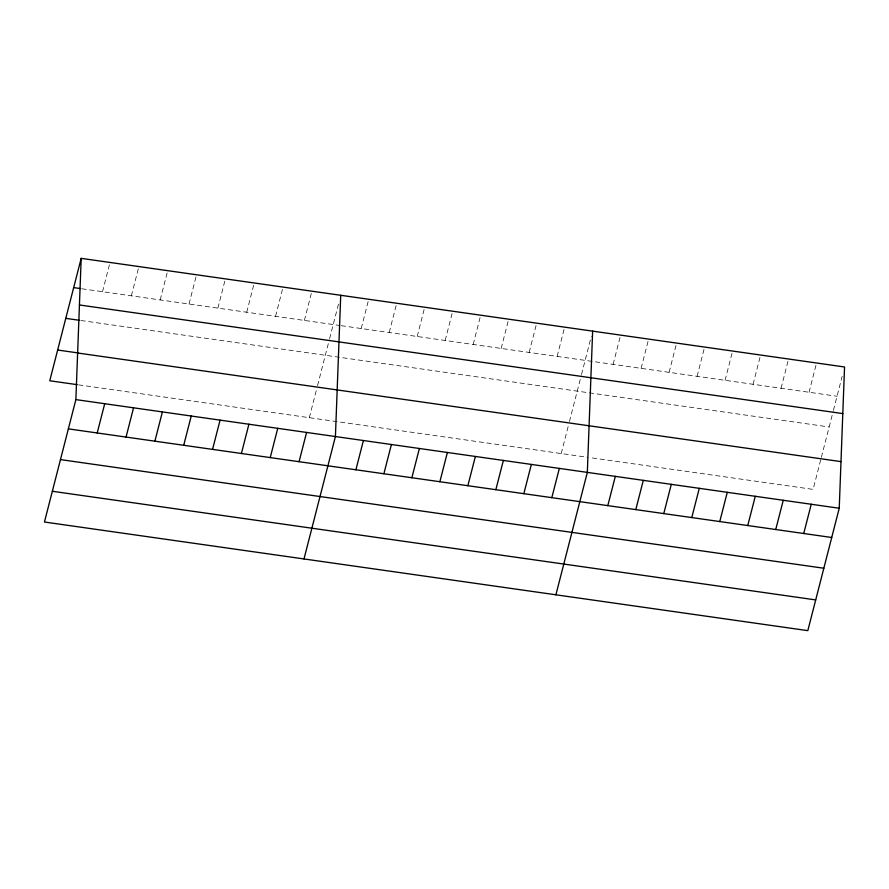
<?xml version="1.0" encoding="UTF-8"?>
<svg xmlns="http://www.w3.org/2000/svg" width="889" height="889" viewBox="0 0 889 889"><rect width="100%" height="100%" fill="white"/><g stroke="black" fill="none" stroke-linecap="round" stroke-linejoin="round"><path stroke-width="0.67" stroke-dasharray="4.45 3.33" d="M102.524 291.714L110.025 262.455M131.361 295.815L138.873 266.567M160.198 299.915L167.71 270.667M189.035 304.027L196.547 274.768M217.872 308.127L225.384 278.868M246.709 312.228L254.221 282.98M275.546 316.328L283.058 287.08M304.382 320.44L311.895 291.181M309.305 417.697L316.54 389.515M317.54 385.637L329.274 339.909M329.608 338.631L339.031 301.938M361.212 328.519L368.724 299.271M389.204 332.508L396.716 303.249M417.197 336.487L424.698 307.238M445.178 340.476L452.69 311.217M473.17 344.454L480.682 315.206M501.163 348.444L508.675 319.184M529.155 352.422L536.667 323.174M557.136 356.4L564.648 327.152M561.215 453.546L568.782 424.086M569.449 421.486L581.184 375.758M581.517 374.48L591.274 336.453M613.121 364.368L620.633 335.12M641.113 368.357L648.626 339.098M669.106 372.335L676.607 343.087M697.087 376.325L704.599 347.066M725.08 380.303L732.592 351.055M753.072 384.292L760.584 355.033M781.064 388.271L788.565 359.023M809.046 392.249L816.558 363.001M820.68 459.935L813.124 489.394L589.207 457.524M821.358 457.335L833.093 411.607M833.426 410.329L842.161 376.291M81.921 288.781L339.887 325.485M341.22 325.674L837.038 396.238M80.899 320.496L829.148 426.976M78.599 384.859L587.873 457.335"/><path stroke-width="1.33" d="M75.876 399.606L81.188 258.355L844.55 366.979L839.238 508.241L807.812 630.645L44.45 522.021L75.876 399.606L839.238 508.241M340.731 295.292L335.42 436.543L303.994 558.948M592.641 331.141L587.329 472.392L555.903 594.797M81.188 258.355L49.762 380.759L77.232 384.67M97.201 432.965L104.713 403.717M126.049 437.066L133.55 407.818M154.886 441.177L162.387 411.918M183.723 445.278L191.235 416.03M212.56 449.378L220.072 420.13M241.397 453.49L248.909 424.231M270.234 457.591L277.746 428.331M299.071 461.691L306.583 432.443M355.9 469.781L363.412 440.533M383.892 473.759L391.404 444.511M411.874 477.749L419.386 448.489M439.866 481.727L447.378 452.479M467.858 485.716L475.371 456.457M495.851 489.695L503.363 460.446M523.843 493.684L531.344 464.425M551.825 497.662L559.337 468.414M607.809 505.63L615.321 476.371M635.802 509.608L643.303 480.36M663.783 513.598L671.295 484.338M691.775 517.576L699.287 488.328M719.768 521.565L727.28 492.306M747.76 525.543L755.272 496.295M775.741 529.522L783.253 500.274M803.734 533.511L811.246 504.252M73.676 287.603L80.543 288.581M79.443 304.971L842.794 413.596M65.786 318.351L79.521 320.307M57.652 350.022L78.254 352.955M77.632 353L840.994 461.624M68.364 428.865L831.726 537.489M60.474 459.602L823.836 568.238M52.34 491.273L815.702 599.908"/></g></svg>
